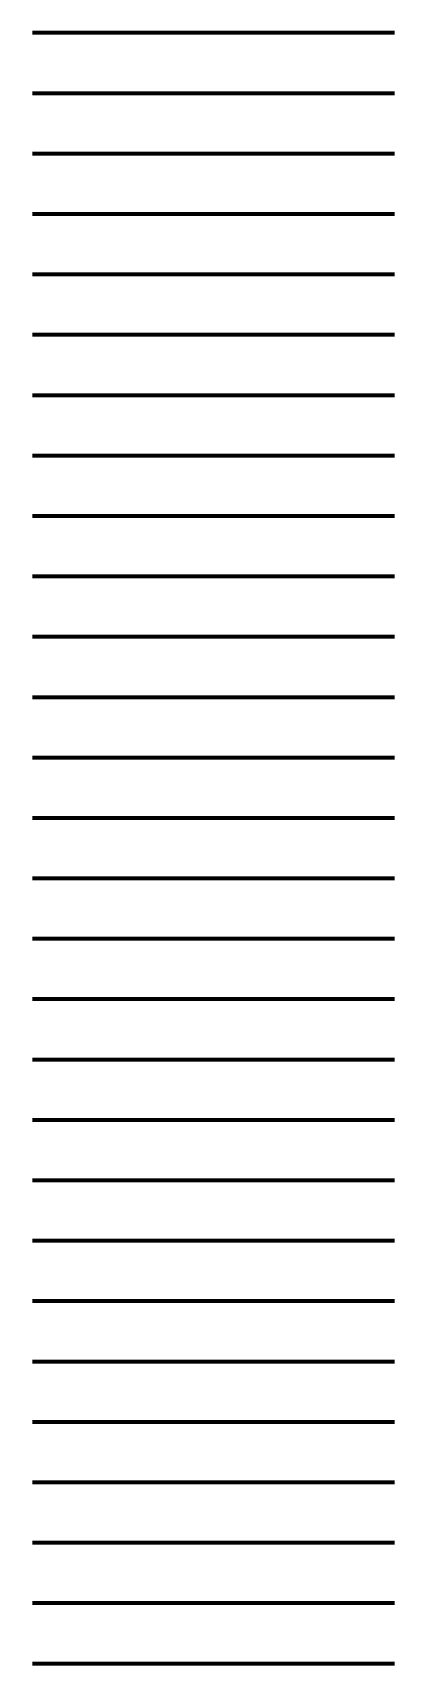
# Model space of a CAD drawing. Header units: metres. Extents: x -170 to 2070, y -13 to 17840.
# Drawn here: x 900 to 1020, y 540 to 1080 of the extents above; entities that cross this region are included whole.
import ezdxf
from ezdxf.lldxf.tags import DXFTag

# ---------------------------------------------------------------- set-up
doc = ezdxf.new("R2010")
doc.units = ezdxf.units.M
for name, color, linetype, lineweight in [('B-OI-KL-ET_HS_MANTELBUIS_GV EPOXY_150-RESERVE-G', 7, 'KL-RESERVE-SO', 70), ('B-OI-KL-ET_HS_MANTELBUIS_GV EPOXY_200-RESERVE-G', 7, 'KL-RESERVE-SO', 70), ('B-OI-KL-ET_HS_MANTELBUIS_GV EPOXY_250-RESERVE-G', 7, 'KL-RESERVE-SO', 70), ('B-OI-KL-ET_HS_MANTELBUIS_GV EPOXY_300-RESERVE-G', 7, 'KL-RESERVE-SO', 70), ('B-OI-KL-ET_HS_MANTELBUIS_GV EPOXY_350-RESERVE-G', 7, 'KL-RESERVE-SO', 70), ('B-OI-KL-ET_HS_MANTELBUIS_GV EPOXY_400-RESERVE-G', 7, 'KL-RESERVE-SO', 70), ('B-OI-KL-ET_HS_MANTELBUIS_GV EPOXY_558-RESERVE-G', 7, 'KL-RESERVE-SO', 70), ('B-OI-KL-ET_HS_MANTELBUIS_GV EPOXY_616-RESERVE-G', 7, 'KL-RESERVE-SO', 70), ('B-OI-KL-ET_HS_MANTELBUIS_HDPE DEELBAAR DN100 -RESERVE-G', 7, 'KL-RESERVE-SO', 70), ('B-OI-KL-ET_HS_MANTELBUIS_HDPE DEELBAAR DN100_114-RESERVE-G', 7, 'KL-RESERVE-SO', 70), ('B-OI-KL-ET_HS_MANTELBUIS_HDPE DEELBAAR DN150 -RESERVE-G', 7, 'KL-RESERVE-SO', 70), ('B-OI-KL-ET_HS_MANTELBUIS_HDPE DEELBAAR DN150_165-RESERVE-G', 7, 'KL-RESERVE-SO', 70), ('B-OI-KL-ET_HS_MANTELBUIS_HDPE FLEXIBEL-RESERVE-G', 7, 'KL-RESERVE-SO', 70), ('B-OI-KL-ET_HS_MANTELBUIS_HDPE FLEXIBEL_110-RESERVE-G', 7, 'KL-RESERVE-SO', 70), ('B-OI-KL-ET_HS_MANTELBUIS_HDPE FLEXIBEL_125-RESERVE-G', 7, 'KL-RESERVE-SO', 70), ('B-OI-KL-ET_HS_MANTELBUIS_HDPE FLEXIBEL_160-RESERVE-G', 7, 'KL-RESERVE-SO', 70), ('B-OI-KL-ET_HS_MANTELBUIS_HDPE FLEXIBEL_200-RESERVE-G', 7, 'KL-RESERVE-SO', 70), ('B-OI-KL-ET_HS_MANTELBUIS_HDPE FLEXIBEL_32-RESERVE-G', 7, 'KL-RESERVE-SO', 70), ('B-OI-KL-ET_HS_MANTELBUIS_HDPE FLEXIBEL_50-RESERVE-G', 7, 'KL-RESERVE-SO', 70), ('B-OI-KL-ET_HS_MANTELBUIS_HDPE FLEXIBEL_75-RESERVE-G', 7, 'KL-RESERVE-SO', 70), ('B-OI-KL-ET_HS_MANTELBUIS_OVERIG-RESERVE-G', 7, 'KL-RESERVE-SO', 70), ('B-OI-KL-ET_HS_MANTELBUIS_PE 100 SDR 11-RESERVE-G', 7, 'KL-RESERVE-SO', 70), ('B-OI-KL-ET_HS_MANTELBUIS_PE 100 SDR 11_110-RESERVE-G', 7, 'KL-RESERVE-SO', 70), ('B-OI-KL-ET_HS_MANTELBUIS_PE 100 SDR 11_125-RESERVE-G', 7, 'KL-RESERVE-SO', 70), ('B-OI-KL-ET_HS_MANTELBUIS_PE 100 SDR 11_160-RESERVE-G', 7, 'KL-RESERVE-SO', 70), ('B-OI-KL-ET_HS_MANTELBUIS_PE 100 SDR 11_200-RESERVE-G', 7, 'KL-RESERVE-SO', 70), ('B-OI-KL-ET_HS_MANTELBUIS_PE 100 SDR 11_250-RESERVE-G', 7, 'KL-RESERVE-SO', 70), ('B-OI-KL-ET_HS_MANTELBUIS_PE 100 SDR 11_315-RESERVE-G', 7, 'KL-RESERVE-SO', 70)]:
    doc.layers.add(name, color=color, linetype=linetype, lineweight=lineweight)
tags = doc.linetypes.add('KL-RESERVE-SO', pattern='A,7,-2,["RS",Standard,S=1,R=0,X=-1,Y=-0.5],-1.5', length=10.5).pattern_tags.tags
tags[6] = DXFTag(74, 10)

msp = doc.modelspace()

# ---------------------------------------------------------------- linework, layer by layer
at = {"layer": 'B-OI-KL-ET_HS_MANTELBUIS_GV EPOXY_150-RESERVE-G'}
msp.add_line((900, 540), (1020, 540), dxfattribs=at)
at = {"layer": 'B-OI-KL-ET_HS_MANTELBUIS_GV EPOXY_200-RESERVE-G'}
msp.add_line((900, 560), (1020, 560), dxfattribs=at)
at = {"layer": 'B-OI-KL-ET_HS_MANTELBUIS_GV EPOXY_250-RESERVE-G'}
msp.add_line((900, 580), (1020, 580), dxfattribs=at)
at = {"layer": 'B-OI-KL-ET_HS_MANTELBUIS_GV EPOXY_300-RESERVE-G'}
msp.add_line((900, 600), (1020, 600), dxfattribs=at)
at = {"layer": 'B-OI-KL-ET_HS_MANTELBUIS_GV EPOXY_350-RESERVE-G'}
msp.add_line((900, 620), (1020, 620), dxfattribs=at)
at = {"layer": 'B-OI-KL-ET_HS_MANTELBUIS_GV EPOXY_400-RESERVE-G'}
msp.add_line((900, 640), (1020, 640), dxfattribs=at)
at = {"layer": 'B-OI-KL-ET_HS_MANTELBUIS_GV EPOXY_558-RESERVE-G'}
msp.add_line((900, 660), (1020, 660), dxfattribs=at)
at = {"layer": 'B-OI-KL-ET_HS_MANTELBUIS_GV EPOXY_616-RESERVE-G'}
msp.add_line((900, 680), (1020, 680), dxfattribs=at)
at = {"layer": 'B-OI-KL-ET_HS_MANTELBUIS_HDPE DEELBAAR DN100 -RESERVE-G'}
msp.add_line((900, 700), (1020, 700), dxfattribs=at)
at = {"layer": 'B-OI-KL-ET_HS_MANTELBUIS_HDPE DEELBAAR DN100_114-RESERVE-G'}
msp.add_line((900, 720), (1020, 720), dxfattribs=at)
at = {"layer": 'B-OI-KL-ET_HS_MANTELBUIS_HDPE DEELBAAR DN150 -RESERVE-G'}
msp.add_line((900, 740), (1020, 740), dxfattribs=at)
at = {"layer": 'B-OI-KL-ET_HS_MANTELBUIS_HDPE DEELBAAR DN150_165-RESERVE-G'}
msp.add_line((900, 760), (1020, 760), dxfattribs=at)
at = {"layer": 'B-OI-KL-ET_HS_MANTELBUIS_HDPE FLEXIBEL-RESERVE-G'}
msp.add_line((900, 780), (1020, 780), dxfattribs=at)
at = {"layer": 'B-OI-KL-ET_HS_MANTELBUIS_HDPE FLEXIBEL_110-RESERVE-G'}
msp.add_line((900, 800), (1020, 800), dxfattribs=at)
at = {"layer": 'B-OI-KL-ET_HS_MANTELBUIS_HDPE FLEXIBEL_125-RESERVE-G'}
msp.add_line((900, 820), (1020, 820), dxfattribs=at)
at = {"layer": 'B-OI-KL-ET_HS_MANTELBUIS_HDPE FLEXIBEL_160-RESERVE-G'}
msp.add_line((900, 840), (1020, 840), dxfattribs=at)
at = {"layer": 'B-OI-KL-ET_HS_MANTELBUIS_HDPE FLEXIBEL_200-RESERVE-G'}
msp.add_line((900, 860), (1020, 860), dxfattribs=at)
at = {"layer": 'B-OI-KL-ET_HS_MANTELBUIS_HDPE FLEXIBEL_32-RESERVE-G'}
msp.add_line((900, 880), (1020, 880), dxfattribs=at)
at = {"layer": 'B-OI-KL-ET_HS_MANTELBUIS_HDPE FLEXIBEL_50-RESERVE-G'}
msp.add_line((900, 900), (1020, 900), dxfattribs=at)
at = {"layer": 'B-OI-KL-ET_HS_MANTELBUIS_HDPE FLEXIBEL_75-RESERVE-G'}
msp.add_line((900, 920), (1020, 920), dxfattribs=at)
at = {"layer": 'B-OI-KL-ET_HS_MANTELBUIS_OVERIG-RESERVE-G'}
msp.add_line((900, 940), (1020, 940), dxfattribs=at)
at = {"layer": 'B-OI-KL-ET_HS_MANTELBUIS_PE 100 SDR 11-RESERVE-G'}
msp.add_line((900, 960), (1020, 960), dxfattribs=at)
at = {"layer": 'B-OI-KL-ET_HS_MANTELBUIS_PE 100 SDR 11_110-RESERVE-G'}
msp.add_line((900, 980), (1020, 980), dxfattribs=at)
at = {"layer": 'B-OI-KL-ET_HS_MANTELBUIS_PE 100 SDR 11_125-RESERVE-G'}
msp.add_line((900, 1000), (1020, 1000), dxfattribs=at)
at = {"layer": 'B-OI-KL-ET_HS_MANTELBUIS_PE 100 SDR 11_160-RESERVE-G'}
msp.add_line((900, 1020), (1020, 1020), dxfattribs=at)
at = {"layer": 'B-OI-KL-ET_HS_MANTELBUIS_PE 100 SDR 11_200-RESERVE-G'}
msp.add_line((900, 1040), (1020, 1040), dxfattribs=at)
at = {"layer": 'B-OI-KL-ET_HS_MANTELBUIS_PE 100 SDR 11_250-RESERVE-G'}
msp.add_line((900, 1060), (1020, 1060), dxfattribs=at)
at = {"layer": 'B-OI-KL-ET_HS_MANTELBUIS_PE 100 SDR 11_315-RESERVE-G'}
msp.add_line((900, 1080), (1020, 1080), dxfattribs=at)

doc.saveas('drawing.dxf')
